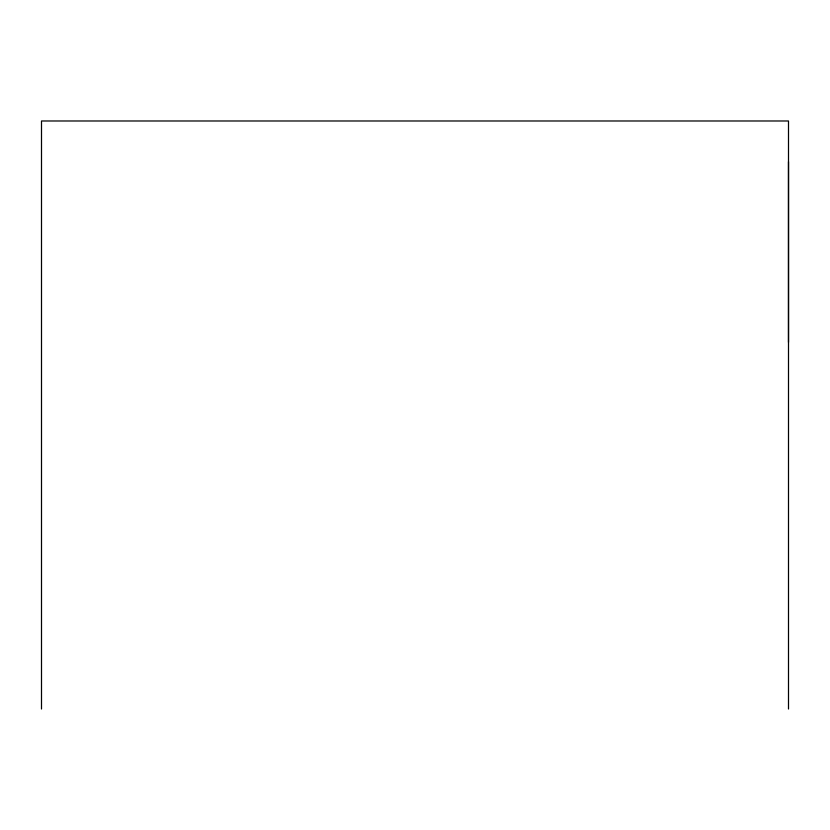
<?xml version="1.0" encoding="UTF-8"?>
<svg xmlns="http://www.w3.org/2000/svg" width="830" height="830" viewBox="0 0 830 830"><rect width="100%" height="100%" fill="white"/><g stroke="black" fill="none" stroke-linecap="round" stroke-linejoin="round"><path stroke-width="1.25" d="M788.5 342.323L788.5 161.715M788.5 709.017L788.5 120.983L41.5 120.983L41.5 709.017"/></g></svg>
